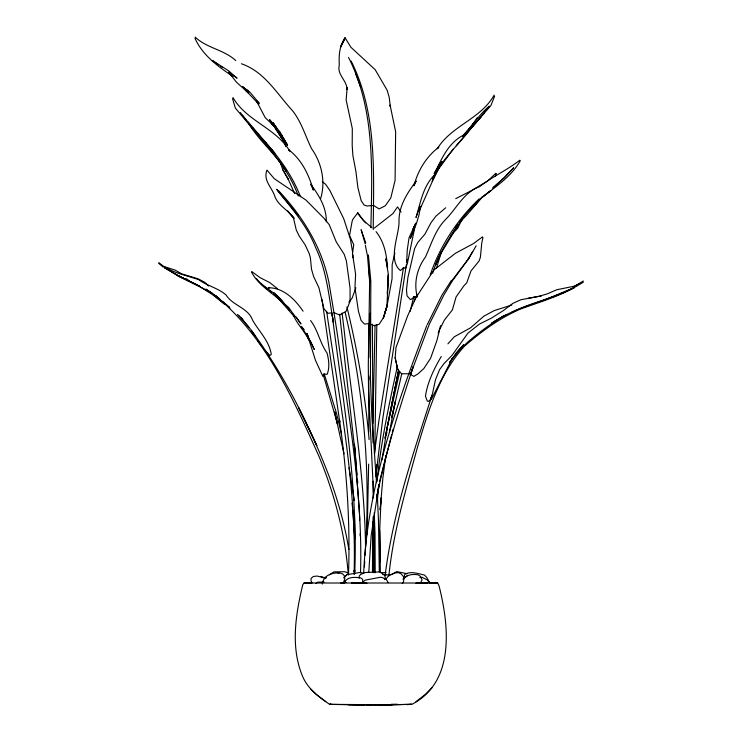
<?xml version="1.0" encoding="UTF-8"?>
<svg xmlns="http://www.w3.org/2000/svg" width="742" height="742" viewBox="0 0 742 742"><rect width="100%" height="100%" fill="white"/><g stroke="black" fill="none" stroke-linecap="round" stroke-linejoin="round"><path stroke-width="1.11" d="M372.938 572.184L373.384 516.311M374.895 572.805L374.979 533.656L374.237 512.824M372.456 572.026L372.762 521.7M348.49 575.05C350.298 523.305 346.922 471.569 339.548 420.343L339.762 422.068L321.991 299.48M368.793 377.112L368.793 432.234M368.885 357.588L369.154 323.095M372.401 324.291L373.003 442.77M354.453 573.733C358.609 486.344 342.804 399.966 332.054 313.606L333.371 322.278C328.919 297.152 326.944 271.118 315.702 247.782C307.55 226.579 292.617 209.263 278.51 191.835L276.655 189.247L298.525 215.941M374.385 515.746L374.756 572.527M373.235 229.556C373.578 172.942 377.326 113.183 351.133 61.085M359.202 578.259L359.239 575.977L360.603 574.521L365.157 572.536L379.858 571.906L384.421 574.967L385.348 577.508L384.523 579.669M368.802 571.971L371.185 535.603L378.995 484.452M376.806 324.848L374.766 453.306M370.879 227.748C372.141 170.549 375.192 110.029 348.527 57.44M368.653 464.121L367.132 534.741M375.062 325.117L372.855 423.459M373.198 498.058L373.18 481.159M373.254 517.295L373.347 572.639M363.673 573.176C367.225 487.355 396.293 405.206 426.715 325.757M354.676 573.659L354.444 514.095L354.778 539.193L352.84 510.079M364.433 566.944L364.712 561.184M364.99 555.433C371.093 474.036 363.923 391.906 345.16 312.521M347.163 87.844L347.07 89.661C347.08 80.442 336.775 74.729 339.27 65.166C338.816 55.409 339.298 46.004 345.049 37.721L350.864 47.228L375.127 69.627L387.083 90.116L389.225 97.304L390.264 106.403L390.088 105.086L395.644 131.705L395.078 180.445L390.793 197.956L385.348 205.738L379.116 208.91L373.523 205.423L367.021 205.998L364.137 205.07L361.168 200.683L357.885 187.568L355.872 171.226L352.895 155.56L352.2 145.543L352.311 128.533L346.143 99.975L347.089 88.177M266.675 170.855C263.28 181.131 272.444 187.921 275.013 196.908C278.834 206.146 288.592 210.385 294.12 218.371L287.664 210.997L293.452 217.925L296.299 230.103L299.388 236.364L305.222 244.943L309.284 253.764L310.369 257.752L311.51 269.188L313.625 276.534L318.902 287.692L323.929 308.653L327.778 313.282L331.915 312.855M375.842 476.587L382.631 419.657L406.375 264.616M375.823 476.512L376.834 464.752L375.86 476.234M409.408 373.745L401.728 373.773L398.853 371.454L397.731 369.386L395.134 357.737L395.996 347.506L407.571 316.046L415.77 297.95L434.051 269.856L455.579 253.189L473.535 243.552L482.513 236.865M377.001 481.53C380.813 442.64 389.058 404.334 397.397 366.205M377.418 499.607L378.689 486.956M388.882 575.894C393.195 532.162 405.865 489.841 417.384 447.612C428.032 411.968 438.782 374.654 464.242 346.384C481.326 331.581 499.709 318.012 520.569 309.015C538.627 302.43 557.233 296.986 574.141 287.673L542.643 300.742M407.033 259.904L406.662 262.937L407.247 250.11L409.037 237.83L415.78 223.11L412.487 231.031M385.757 455.662L382.844 478.349L380.145 509.828L381.1 498.049L379.691 530.623L379.793 562.084L379.607 530.242L380.396 572.685M381.991 459.91L387.5 426.103L399.808 371.25M385.191 574.976C392.787 514.429 412.237 456.135 431.037 398.333M374.376 453.483L379.032 419.786L403.36 268.409M389.494 431.909L395.3 401.589L391.702 417.7L401.719 373.959M386.461 434.228L386.86 431.974M390.459 411.708L390.858 409.454M391.257 407.2L398.677 369.943L385.042 438.374L392.759 399.382M378.977 484.387L376.621 497.632C385.59 453.112 398.936 409.649 413.211 366.594L410.317 374.97L429.182 324.514L443.781 295.195L452.36 280.847L468.963 258.235L476.151 245.797M393.204 397.155L398.38 371.612M482.94 237.514L481.734 243.228L480.399 257.251L479.1 260.961L470.985 270.941L466.718 282.86L463.852 285.874L456.061 296.967L452.397 309.868L444.337 320.154L439.616 329.698L436.908 340.532L430.546 358.358L423.784 368.607L418.061 373.81L413.869 376.407L410.298 374.311M404.01 577.693L404.724 574.391C410.901 570.793 417.95 573.687 424.378 575.022L426.585 577.239L429.729 582.739M414.259 301.447L415.372 296.986M410.14 311.39L413.442 297.959M379.663 481.076L391.693 434.682M392.258 432.503L393.121 429.191M412.654 231.569L414.055 226.523L412.404 231.105M320.776 198.16C325.71 181.363 321.638 162.841 311.594 148.688C305.268 135.934 301.493 121.911 292.45 110.641C276.868 93.631 264.43 71.566 241.4 63.756M441.499 251.798L436.305 268.483M384.412 314.423L387.352 304.239L392.045 278.844L392.175 264.588L394.855 253.124M438.216 333.279L440.618 325.59M432.679 273.149C439.477 251 452.898 231.884 466.384 213.334L465.939 213.891L478.414 200.637M441.407 251.723L435.461 265.052L440.998 253.365L453.473 232.775L451.127 235.27M430.267 274.716C440.071 245.982 457.23 219.669 479.239 198.8M371.881 227.692L363.172 220.226L357.802 212.769L357.588 213.371L365.62 222.943M419.759 206.86L415.993 217.517C420.528 203.02 422.662 187.411 433.653 175.771M355.854 287.822L352.116 298.117L348.814 302.18M345.049 37.721L340.671 46.987L344.872 38.853M413.943 185.602C418.089 170.419 426.177 156.729 438.837 147.185L437.288 148.734C451.331 125.723 480.937 118.896 494.135 95.134M343.555 582.118L344.835 578.816L344.288 575.699L342.646 573.909L339.511 572.843C331.757 572.694 323.419 575.245 322.26 584.093M494.608 96.219L490.879 105.614L471.031 128.218L475.91 121.196C464.622 138.856 448.103 152.62 437.159 170.502M432.651 178.47L436.305 171.792M417.134 294.324L415.835 297.44L413.637 296.744L414.333 296.883L410.892 299.536L410.215 299.36L407.061 295.882L406.477 289.927L407.896 277.48L414.639 248.477L417.839 242.402L424.943 234.138L431.074 222.609L435.944 216.135L445.719 207.769M495.09 176.587L496.352 173.619M437.455 170.122L442 161.598L434.46 176.679L419.768 209.8L420.658 206.193L418.915 215.273L416.299 223.963L410.391 238.33L414.806 227.423L407.367 263.493L405.624 268.511L403.24 267.528L403.861 267.658L400.365 270.552C387.732 259.904 398.658 236.41 399.029 222.544C398.398 206.304 407.126 193.374 416.197 180.946L414.027 185.76M461.645 220.151L457.935 227.896L451.136 235.353M436.955 171.068L432.957 179.184L436.352 172.469M432.252 395.662L430.74 398.742L431.566 398.881L452.49 358.098L449.448 362.699L455.486 354.073L463.648 344.77L455.273 354.184C469.296 339.326 485.936 326.916 503.234 316.092M427.216 324.736L441.944 295.149L451.331 280.578M437.316 170.549L442 161.598M432.113 181.298L438.383 169.232L453.195 149.142M461.524 220.04L460.541 221.932L462.294 219.623M437.409 170.215L441.471 163.286L437.363 170.27M441.258 356.522C434.061 368.774 427.596 381.963 425.463 396.154L427.355 401.19L428.653 401.311L431.584 398.491L430.592 398.241L430.74 398.742L432.549 393.418L435.508 379.644L439.589 369.655L443.772 363.886L452.147 355.233L467.924 333.121L479.536 324.013L491.371 318.142L503.382 310.555L512.796 303.413L520.875 299.749L539.054 296.29L547.383 293.832L556.704 289.76L575.106 286.022L578.89 284.01L573.473 286.996M421.085 581.645L422.059 579.919L420.464 576.358L418.08 574.837C412.533 573.807 406.737 574.725 403.008 579.252L407.247 575.709M344.381 582.47C347.395 576.413 355.047 577.155 360.677 577.851L362.68 579.446L362.699 581.886L361.475 583.5M343.936 583.24L345.364 580.736M440.618 162.73L434.135 173.786L439.718 164.167L434.793 172.969C441.713 158.64 448.075 143.438 462.887 135.424C472.487 126.242 478.905 114.63 489.293 106.171L484.155 112.088M467.451 260.247L472.673 251.575M520.272 160.736C511.655 175.984 496.834 186.01 483.237 196.417L490.805 190.564L481.27 198.123L472.812 207.389L482.272 196.992M477.245 117.7L471.328 126.465L462.618 136.509M401.097 211.971L397.517 206.907L392.87 213.613L374.302 228.119M379.561 704.854L411.903 704.343C455.208 681.898 449.077 625.265 438.976 585.623L437.641 583.008L304.007 583.008L302.764 584.752C295.604 614.487 290.354 647.395 302.653 676.5C307.847 688.826 318.856 697.016 329.559 704.316L392.119 704.881L411.587 704.251L407.033 704.687M455.319 228.184L457.786 224.789M455.764 227.562L457.063 225.791M357.802 212.769L352.849 219.335L352.125 221.274L349.556 235.502L353.739 244.73L352.487 253.449L355.603 274.234L354.954 287.775L358.432 311.195L361.066 320.396L364.461 324.087L369.395 323.54M481.382 116.531L456.191 145.747M482.782 114.676L484.174 112.83M451.136 281.626L468.963 258.235M385.812 579.317L388.734 575.532L395.375 572.907L398.287 572.629L400.93 573.724L403.398 576.525L403.926 579.001L403.388 582.099L402.238 583.583M473.313 123.497L468.963 129.117L472.079 125.695M450.784 361.066L459.984 349.315M483.042 114.027L478.182 119.991M472.144 207.241L473.479 205.571M463.75 135.498L468.1 130.156L462.591 136.547M461.441 220.374L459.428 222.665L466.588 215.328L482.161 197.038M452.703 232.84L457.109 227.84L454.16 230.91M466.709 132.54L469.751 129.099M471.281 127.374L474.323 123.942M465.976 133.588L476.652 121.688M447.899 343.852L454.373 336.738L470.521 327.853L483.886 316.166L494.209 310.592L511.832 305.008M310.536 583.323L311.25 582.572M363.042 573.121L359.879 572.453L346.783 574.716L344.26 577.369M343.722 577.935L346.783 574.716M431.927 687.797L425.027 694.67L415.993 701.654M495.795 173.331L487.457 181.141L471.791 190.434L455.746 198.643M492.762 188.338L504.421 177.533L513.594 167.868L504.421 177.533L492.985 187.55M362.384 582.498L365.222 580.142L380.192 577.285L382.232 577.526L386.304 579.539L388.298 582.711M315.981 583.509L317.604 582.182L324.087 582.062M519.845 160.189C507.101 170.113 492.363 176.707 479.573 186.641C463.555 192.419 456.618 208.595 445.246 219.845C435.174 230.261 431.278 244.294 425.407 257.103C416.967 268.391 413.554 283.37 417.375 297.032M329.411 574.846L333.807 571.897L344.705 571.692L348.063 573.01M391.386 574.531L396.803 571.581L407.191 573.761M491.779 323.382L497.502 319.524M497.335 319.774L491.427 323.456C519.27 303.905 555.044 300.714 583.342 282.118M574.16 286.514L583.305 280.995M502.436 316.621L506.582 314.654M511.757 312.206C531.866 302.365 554.228 298.052 574.141 287.673M527.979 298.34L541.428 295.928M419.796 577.647L422.05 577.285L427.633 580.096L430.035 583.574M337.796 573.112L339.511 572.843M330.144 703.676L330.283 704.362L331.09 704.251M340.717 583.027L346.087 582.433M353.498 571.062L355.316 570.886M384.977 575.041L391.192 574.651M321.713 577.582L326.341 577.434M436.073 583.054L437.641 583.008L429.154 583.008M391.201 704.316L397.313 704.223M436.834 583.008L433.792 583.045L437.641 583.008M355.641 704.881L364.712 704.844M386.1 572.657L381.592 572.611M330.283 704.362L355.956 704.881M375.452 704.854L348.638 704.891M311.102 583.008L304.007 583.008L306.279 583.054M373.792 704.872L392.119 704.881M382.742 574.651L385.868 574.66M366.112 704.844L372.261 704.863M376.853 704.854L378.244 704.854M303.088 311.213C295.112 299.49 283.351 287.479 268.196 287.785L269.652 287.924M325.701 578.176L317.168 576.052L313.328 576.488L311.037 578.472L311.065 580.884L312.094 582.924M163.852 266.517L175.019 270.069L181.734 273.835L198.253 278.881L204.811 282.35L208.604 286.022M321.091 576.599L325.831 578.231M333.77 312.558L339.623 314.998L346.124 311.26L350.066 301.289L350.057 288.072L346.384 260.906L344.195 254.274L336.293 242.003L329.244 224.687L324.208 218.51L305.917 200.025L274.252 178.701L267.046 170.159M370.323 323.985L374.061 325.757L379.162 324.245L383.725 317.214L386.925 306.465L388.4 274.763L385.831 258.782L387.574 267.825C386.601 254.803 384.439 242.226 376.046 231.634M199.552 286.347L179.536 276.645L164.232 267.602L179.536 276.645L199.552 286.347L177.505 275.467L196.324 284.427L212.481 294.602L224.891 304.433L212.008 293.359M175.604 274.225L211.86 292.96M185.992 278.658L188.032 279.697M285.475 305.37C278.454 293.35 264.662 289.083 256.305 278.5M211.915 292.997L205.84 289.139L218.825 298.191L215.375 295.539M218.64 64.814L212.388 60.519L228.453 70.713L237.088 78.179L231.43 74.2M220.42 66.047L222.21 67.272M232.265 76.036C217.425 65.955 202.51 55.186 194.979 38.25M235.761 60.575C224.038 49.64 206.758 48.193 195.174 37.1M158.936 262.687C170.094 272.472 185.027 274.93 198.606 279.632C207.176 285.893 218.074 287.942 226.06 294.973C232.858 305.825 248.143 307.633 252.614 320.229C258.986 331.386 269.457 341.32 271.275 354.49L269.865 355.455L265.042 350.465M251.881 271.646L260.025 277.619L269.68 282.554L277.527 288.694M325.794 701.654L316.584 694.688L311 689.309M276.812 296.55L280.68 299.62L276.599 296.308M215.449 295.687L219.892 299.249M275.996 295.798L285.16 304.99L274.169 292.71M322.334 181.632L325.59 184.294L329.763 190.258L343.713 218.658L350.447 239.314L352.626 252.382M261.462 284.195L267.315 289.046M269.819 291.124L271.489 292.506M281.097 301.122L288.601 307.336L295.149 316.611L292.394 313.616M229.222 306.91L213.436 294.268C265.117 335.18 292.515 397.573 318.93 456.209C334.429 493.875 345.16 533.711 348.248 574.41M228.35 306.632L229.992 308.06M158.658 263.243L162.906 266.944M222.442 301.475L224.13 302.959M231.319 75.09L232.979 76.547M273.64 293.953L277.564 297.533M237.394 314.487L242.792 319.45L241.438 318.021M244.888 89.494L248.227 92.769L236.494 82.241L228.666 72.141L230.873 74.339M258.708 104.14L245.676 90.329M257.112 101.042L259.255 103.314L250.518 92.852L242.513 86.564L248.848 91.943L246.223 89.402L248.412 91.739M241.011 317.687L248.802 327.139M261.509 138.049C277.777 155.263 291.903 174.602 300.519 196.797M249.618 124.192L242.448 115.205M252.632 127.689L266.211 143.401M267.714 145.154L273.752 152.138M304.22 329.736L301.317 326.387L306.056 334.262M238.488 315.267L250.453 329.096M248.218 122.05L274.818 153.223M258.772 104.103L256.918 101.886L265.274 117.737L274.271 126.279L271.192 123.163L274.336 126.715L284.474 142.019M278.63 190.75C302.81 216.506 321.954 247.494 328.91 282.461C332.694 305.036 336.599 327.556 339.613 350.252C350.178 424.016 362.764 498.049 360.519 572.861M286.458 306.585L289.686 310.573M250.777 126.168L254.293 130.638L235.325 108.026L232.534 98.63M258.077 341.274L261.555 345.874M240.306 112.478C260.266 139.876 286.486 163.305 298.275 195.962M232.988 97.545C246.427 121.067 275.95 127.995 289.834 151.145L288.443 149.596C301.706 159.539 308.737 174.583 313.384 190.091L310.685 184.322M255.573 336.469L251.019 329.912C283.954 374.608 309.34 424.61 329.142 476.392L329.504 477.375C337.962 500.822 344.9 524.872 348.814 549.516M276.785 128.589L269.587 119.666L279.91 131.779L287.479 145.154L281.719 135.971L287.479 145.154M310.583 320.544C318.068 330.264 319.858 342.943 327.009 352.951C328.864 359.861 329.791 367.401 327.213 374.256L323.762 374.126L324.152 373.773L323.586 375.999L322.853 376.361L315.461 360.278L307.021 333.575L310.035 341.227L307.234 336.228M251.278 330.904L254.979 336.562M278.667 131.176L284.205 139.644M251.519 272.045C258.791 286.152 273.631 293.359 284.409 304.294L276.757 296.652L294.667 316.992L293.368 314.905C296.967 324.198 304.582 330.923 308.848 339.966L307.021 333.575M284.436 142.084L273.047 124.35L285.345 144.133M278.899 160.216L286.254 171.319C275.774 154.317 259.821 141.397 249.293 124.508M278.992 160.393L281.246 164.01L280.365 161.895M310.768 184.248C318.93 195.461 326.601 207.287 326.295 221.802M282.795 169.714L288.443 179.536L282.795 169.714L280.068 161.719M285.234 143.92L279.27 132.54L284.028 141.509L285.809 146.703M294.676 193.662L288.184 179.091M355.474 72.994L360.677 87.083M365.76 242.959L361.131 229.695L365.185 243.83M324.542 374.933L336.58 413.619L341.515 434.293M323.252 374.682L337.554 424.22L334.67 412.023L344.038 453.872M396.608 365.426L397.731 369.386L395.134 357.737M346.941 307.002C357.505 350.576 365.259 394.883 369.108 439.57M365.333 245.379L367.513 256.055L369.729 282.35M326.554 311.241L326.944 313.458C339.419 400.021 356.995 486.594 354.055 574.493M349.018 467.72L354.314 500.525M352.83 257.762L352.858 254.84M342.081 313.068L343.991 328.836C351.893 401.209 364.368 473.377 365.556 546.325M368.384 254.933L370.824 280.912L370.425 380.303L370.332 375.526L371.9 417.394L376.519 482.69M352.033 503.262L352.571 507.806M359.443 513.538L355.288 454.299L339.66 314.302M354.416 444.319L355.288 454.299M354.416 444.347L357.087 475.047M357.579 480.695L357.783 483.005M368.876 268.975L369.674 279.836L368.301 365.036L368.514 389.235L373.616 495.461M377.307 494.84L378.485 520.476L379.301 571.887M359.518 515.773L359.675 520.244M360.139 533.674L360.213 535.909M388.326 274.623L387.352 293.387L388.326 274.623M386.925 306.465L383.336 317.919L386.925 306.465M424.535 583.036L415.937 583.268L427.299 582.999L424.535 583.036M354.528 583.036L351.485 582.999L366.965 583.268L354.528 583.036M298.442 320.349L295.984 316.955L300.992 323.976L298.442 320.349M276.822 128.357L273.139 122.708L276.812 128.394M312.03 435.406L298.599 407.664L316.825 445.654L312.03 435.406M314.209 349.324L310.23 340.903L314.209 349.324M370.425 324.495L370.137 313.235L370.369 324.532"/></g></svg>
